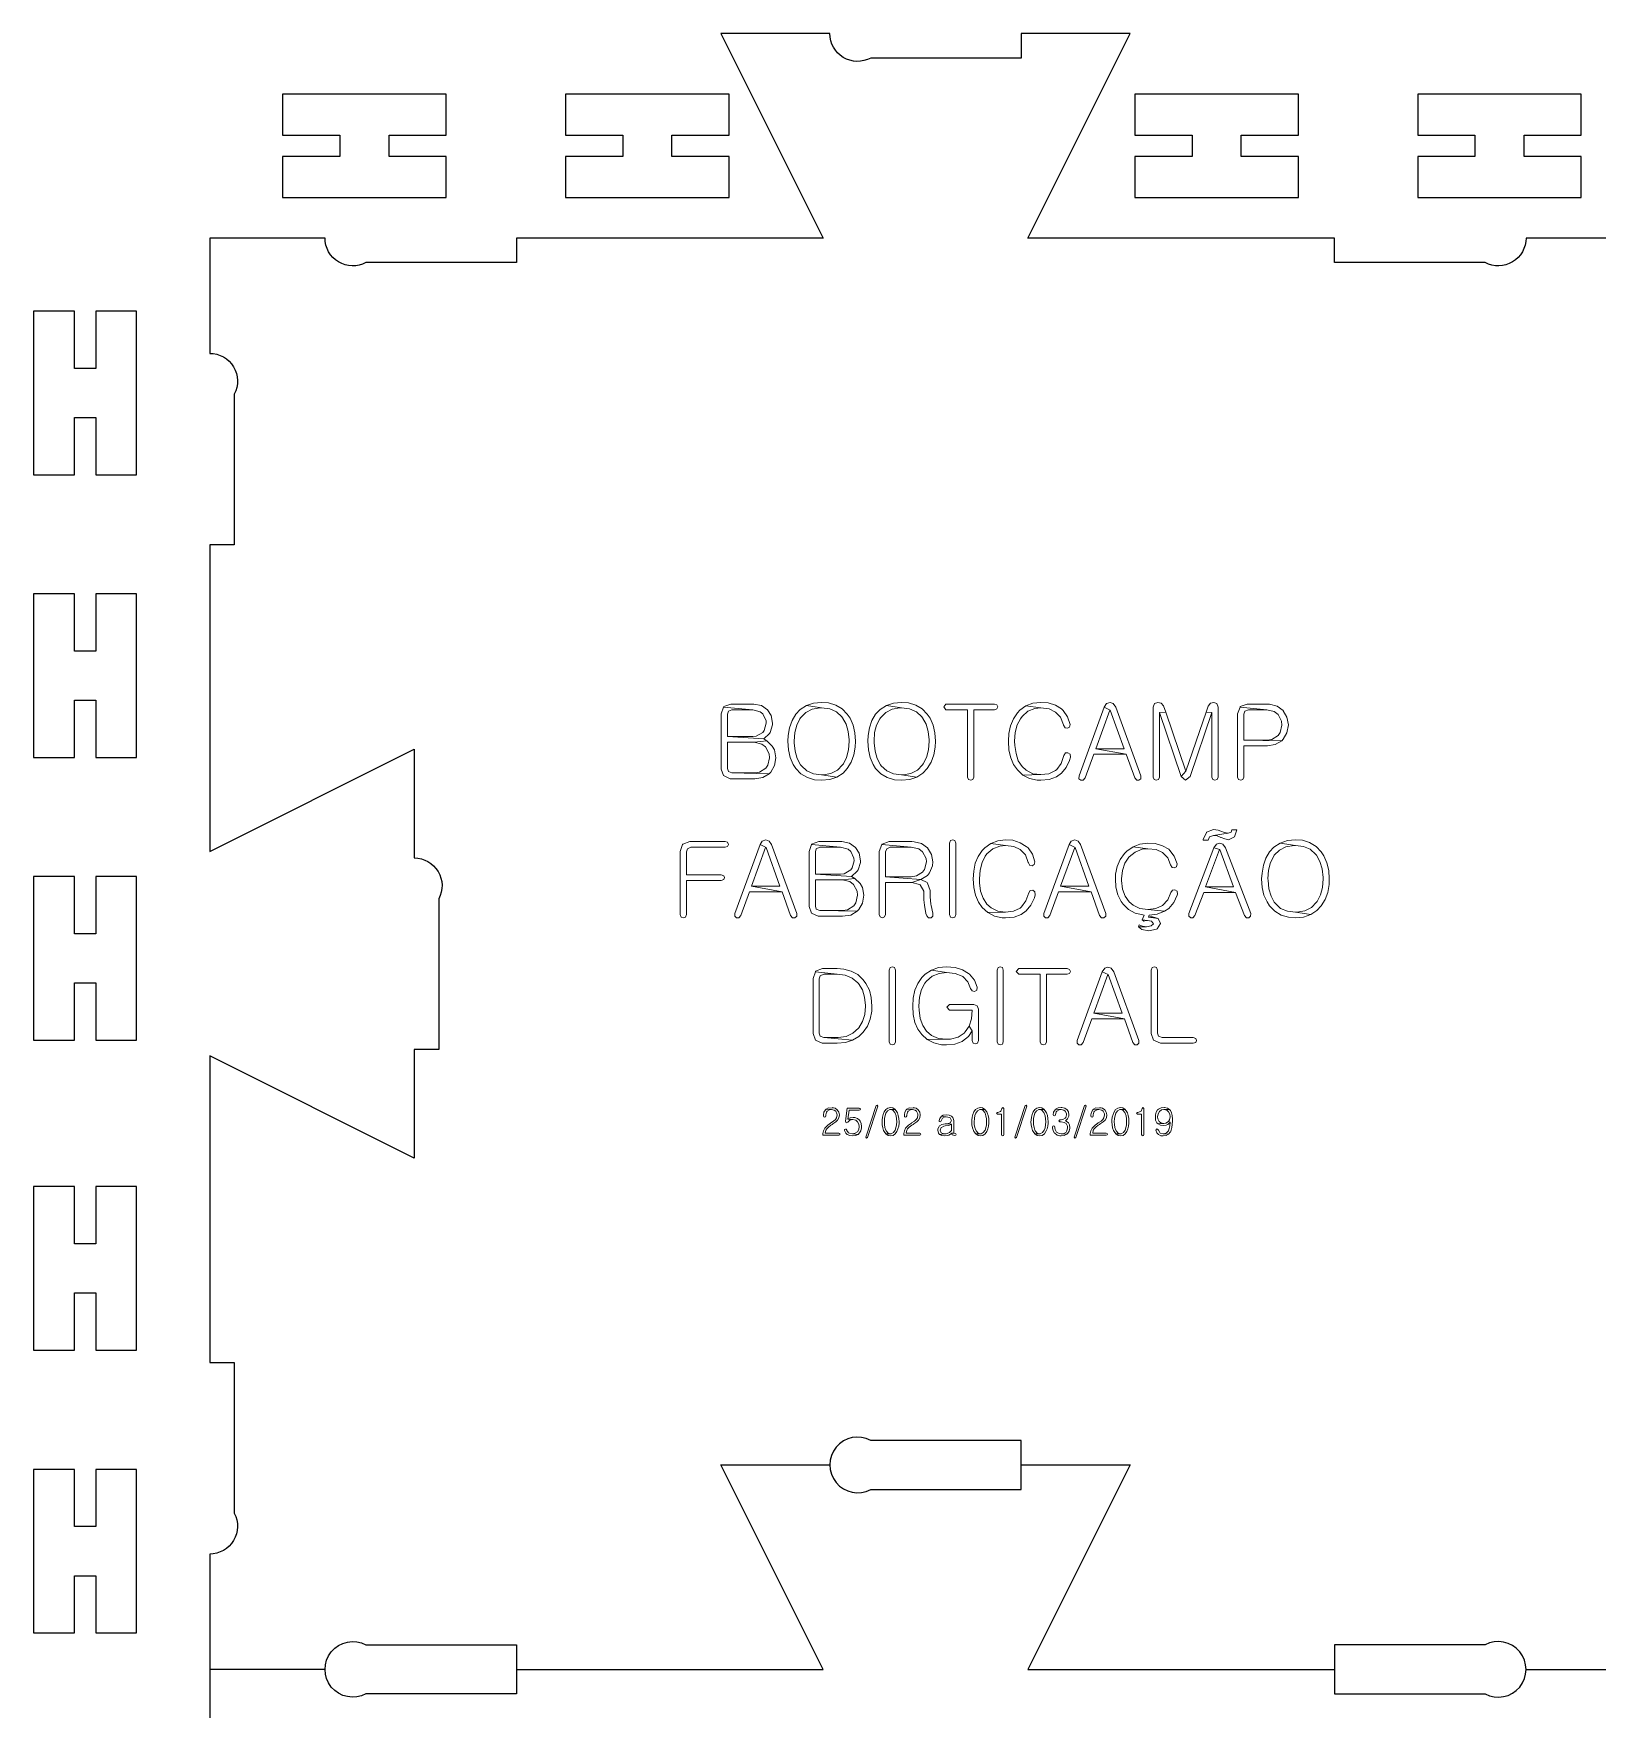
# Model space of a CAD drawing. Header units: inches. Extents: x 1074 to 1471, y 20 to 395.
# Drawn here: x 1074 to 1265.2, y 189.7 to 394.6 of the extents above; entities that cross this region are included whole.
import ezdxf

# ---------------------------------------------------------------- set-up
doc = ezdxf.new("R2010")
doc.units = ezdxf.units.IN
doc.header["$MEASUREMENT"] = 0
doc.layers.add('Texto', color=50, linetype='Continuous')

msp = doc.modelspace()

# ---------------------------------------------------------------- linework, layer by layer
for points in [[(1284.66, 369.56), (1256.46, 369.56, -0.56619), (1251.46, 366.56), (1233.06, 366.56), (1233.06, 369.56), (1195.56, 369.56), (1208.06, 394.56), (1194.76, 394.56), (1194.76, 391.56), (1176.36, 391.56, -0.56619), (1171.36, 394.56), (1158.06, 394.56), (1170.56, 369.56), (1133.06, 369.56), (1133.06, 366.56), (1114.66, 366.56, -0.56619), (1109.66, 369.56), (1095.56, 369.56), (1095.56, 355.46, -0.56619), (1098.56, 350.46), (1098.56, 332.06), (1095.56, 332.06), (1095.56, 294.56), (1120.56, 307.06), (1120.56, 293.76, -0.56619), (1123.56, 288.76), (1123.56, 270.36), (1120.56, 270.36), (1120.56, 257.06), (1095.56, 269.56), (1095.56, 232.06), (1098.56, 232.06), (1098.56, 213.66, -0.56619), (1095.56, 208.66), (1095.56, 180.46, -0.56619)], [(1176.36, 216.56), (1194.76, 216.56), (1194.76, 222.56), (1176.36, 222.56, 1.666666), (1176.36, 216.56)], [(1251.46, 197.56), (1233.06, 197.56), (1233.06, 191.56), (1251.46, 191.56, 1.666667), (1251.46, 197.56)]]:
    msp.add_lwpolyline(points, format="xyb")
for points in [[(1104.48, 374.53), (1124.48, 374.53), (1124.48, 379.53), (1117.48, 379.53), (1117.48, 382.13), (1124.48, 382.13), (1124.48, 387.13), (1104.48, 387.13), (1104.48, 382.13), (1111.48, 382.13), (1111.48, 379.53), (1104.48, 379.53), (1104.48, 374.53)], [(1139.05, 374.53), (1159.05, 374.53), (1159.05, 379.53), (1152.05, 379.53), (1152.05, 382.13), (1159.05, 382.13), (1159.05, 387.13), (1139.05, 387.13), (1139.05, 382.13), (1146.05, 382.13), (1146.05, 379.53), (1139.05, 379.53), (1139.05, 374.53)], [(1208.66, 374.53), (1228.66, 374.53), (1228.66, 379.53), (1221.66, 379.53), (1221.66, 382.13), (1228.66, 382.13), (1228.66, 387.13), (1208.66, 387.13), (1208.66, 382.13), (1215.66, 382.13), (1215.66, 379.53), (1208.66, 379.53), (1208.66, 374.53)], [(1243.22, 374.53), (1263.22, 374.53), (1263.22, 379.53), (1256.22, 379.53), (1256.22, 382.13), (1263.22, 382.13), (1263.22, 387.13), (1243.22, 387.13), (1243.22, 382.13), (1250.22, 382.13), (1250.22, 379.53), (1243.22, 379.53), (1243.22, 374.53)], [(1086.63, 340.62), (1086.63, 360.62), (1081.63, 360.62), (1081.63, 353.62), (1079.03, 353.62), (1079.03, 360.62), (1074.03, 360.62), (1074.03, 340.62), (1079.03, 340.62), (1079.03, 347.62), (1081.63, 347.62), (1081.63, 340.62), (1086.63, 340.62)], [(1086.63, 306.06), (1086.63, 326.06), (1081.63, 326.06), (1081.63, 319.06), (1079.03, 319.06), (1079.03, 326.06), (1074.03, 326.06), (1074.03, 306.06), (1079.03, 306.06), (1079.03, 313.06), (1081.63, 313.06), (1081.63, 306.06), (1086.63, 306.06)], [(1086.63, 271.49), (1086.63, 291.49), (1081.63, 291.49), (1081.63, 284.49), (1079.03, 284.49), (1079.03, 291.49), (1074.03, 291.49), (1074.03, 271.49), (1079.03, 271.49), (1079.03, 278.49), (1081.63, 278.49), (1081.63, 271.49), (1086.63, 271.49)], [(1086.63, 233.58), (1086.63, 253.58), (1081.63, 253.58), (1081.63, 246.58), (1079.03, 246.58), (1079.03, 253.58), (1074.03, 253.58), (1074.03, 233.58), (1079.03, 233.58), (1079.03, 240.58), (1081.63, 240.58), (1081.63, 233.58), (1086.63, 233.58)], [(1133.06, 194.56), (1170.56, 194.56), (1158.06, 219.56), (1171.36, 219.56)], [(1194.76, 219.56), (1208.06, 219.56), (1195.56, 194.56), (1233.06, 194.56)], [(1086.63, 199.01), (1086.63, 219.01), (1081.63, 219.01), (1081.63, 212.01), (1079.03, 212.01), (1079.03, 219.01), (1074.03, 219.01), (1074.03, 199.01), (1079.03, 199.01), (1079.03, 206.01), (1081.63, 206.01), (1081.63, 199.01), (1086.63, 199.01)], [(1109.66, 194.56), (1095.56, 194.56)], [(1256.46, 194.56), (1284.66, 194.56)]]:
    msp.add_lwpolyline(points)
msp.add_lwpolyline([(1114.66, 191.56, -1.666666), (1114.66, 197.56), (1133.06, 197.56), (1133.06, 191.56)], format="xyb", close=True)
at = {"layer": 'Texto', "lineweight": 0}
for points in [[(1158.37, 312.22), (1158.08, 311.39), (1158.08, 304.64), (1158.37, 303.83), (1159.2, 303.45), (1162.18, 303.45), (1163.16, 303.62), (1163.95, 304.07)], [(1162.09, 312.58), (1159.25, 312.58), (1158.39, 312.27), (1158.37, 312.22), (1161.95, 311.89), (1162.85, 311.65), (1163.16, 311.39), (1163.57, 310.55), (1163.59, 310.24), (1163.33, 309.34), (1163.16, 309.12), (1162.37, 308.65), (1161.95, 308.6), (1158.85, 308.6), (1163.28, 308.31), (1163.97, 308.98), (1164.07, 309.12), (1164.35, 310.03), (1164.35, 310.24), (1164.19, 311.17), (1163.76, 311.86), (1163.02, 312.39), (1162.09, 312.58)], [(1158.85, 308.6), (1158.85, 311.34), (1158.97, 311.72), (1159.4, 311.89), (1161.95, 311.89)], [(1168.5, 312.41), (1167.74, 311.91), (1167.21, 311.34), (1166.74, 310.58), (1166.43, 309.69), (1166.26, 308.74), (1166.23, 308.03), (1166.31, 306.98), (1166.52, 306.05), (1166.88, 305.21), (1167.21, 304.71), (1167.83, 304.07), (1168.62, 303.59), (1169.5, 303.33), (1170.36, 303.26), (1171.36, 303.36), (1172.22, 303.64), (1170.36, 303.93), (1169.38, 304.05), (1168.55, 304.43), (1167.88, 305.02), (1167.78, 305.17), (1167.38, 305.93), (1167.12, 306.81), (1167, 307.86), (1167, 308.03), (1167.09, 309.1), (1167.31, 310), (1167.71, 310.79), (1167.78, 310.89), (1168.43, 311.55), (1169.21, 311.96), (1170.19, 312.13), (1170.36, 312.13)], [(1172.22, 303.64), (1172.98, 304.14), (1173.5, 304.71), (1173.98, 305.48), (1174.29, 306.36), (1174.48, 307.31), (1174.5, 308.03), (1174.43, 309.08), (1174.22, 310), (1173.84, 310.84), (1173.5, 311.34), (1172.86, 312.01), (1172.1, 312.46), (1171.22, 312.72), (1170.36, 312.79), (1169.36, 312.7), (1168.5, 312.41), (1170.36, 312.13), (1171.36, 312.01), (1172.17, 311.63), (1172.84, 311.03), (1172.93, 310.89), (1173.36, 310.12), (1173.62, 309.24), (1173.74, 308.19), (1173.74, 308.03), (1173.65, 306.98), (1173.41, 306.05), (1173.03, 305.26), (1172.93, 305.17), (1172.29, 304.5), (1171.5, 304.09), (1170.55, 303.93), (1170.36, 303.93)], [(1178.27, 312.41), (1177.51, 311.91), (1176.96, 311.34), (1176.51, 310.58), (1176.2, 309.69), (1176.03, 308.74), (1176.01, 308.03), (1176.08, 306.98), (1176.29, 306.05), (1176.65, 305.21), (1176.96, 304.71), (1177.6, 304.07), (1178.36, 303.59), (1179.27, 303.33), (1180.13, 303.26), (1181.13, 303.36), (1181.99, 303.64), (1180.13, 303.93), (1179.15, 304.05), (1178.32, 304.43), (1177.65, 305.02), (1177.55, 305.17), (1177.13, 305.93), (1176.89, 306.81), (1176.77, 307.86), (1176.77, 308.03), (1176.84, 309.1), (1177.08, 310), (1177.48, 310.79), (1177.55, 310.89), (1178.2, 311.55), (1178.98, 311.96), (1179.94, 312.13), (1180.13, 312.13)], [(1181.99, 303.64), (1182.75, 304.14), (1183.27, 304.71), (1183.75, 305.48), (1184.06, 306.36), (1184.23, 307.31), (1184.27, 308.03), (1184.2, 309.08), (1183.99, 310), (1183.61, 310.84), (1183.27, 311.34), (1182.63, 312.01), (1181.87, 312.46), (1180.99, 312.72), (1180.13, 312.79), (1179.13, 312.7), (1178.27, 312.41), (1180.13, 312.13), (1181.11, 312.01), (1181.94, 311.63), (1182.61, 311.03), (1182.7, 310.89), (1183.13, 310.12), (1183.39, 309.24), (1183.51, 308.19), (1183.51, 308.03), (1183.42, 306.98), (1183.18, 306.05), (1182.77, 305.26), (1182.7, 305.17), (1182.06, 304.5), (1181.27, 304.09), (1180.32, 303.93), (1180.13, 303.93)], [(1195.33, 312.36), (1194.59, 311.82), (1194.31, 311.51), (1193.81, 310.77), (1193.45, 309.93), (1193.24, 308.98), (1193.19, 308.03), (1193.26, 306.95), (1193.47, 306.02), (1193.83, 305.19), (1194.31, 304.52), (1194.97, 303.9)], [(1197.17, 303.95), (1196.19, 304.07), (1195.38, 304.48), (1194.88, 304.95), (1194.4, 305.64), (1194.12, 306.53), (1193.97, 307.53), (1193.95, 308.03), (1194.02, 309.1), (1194.26, 310.03), (1194.66, 310.79), (1194.88, 311.08), (1195.57, 311.7), (1196.43, 312.03), (1197.17, 312.1)], [(1204.89, 312.22), (1201.84, 303.81), (1201.81, 303.45), (1202.05, 303.26), (1202.34, 303.28), (1202.58, 303.57), (1203.63, 306.45), (1207.6, 306.45)], [(1203.86, 307.12), (1205.6, 311.84), (1205.63, 311.84)], [(1212.42, 311.58), (1212.13, 312.36), (1211.87, 312.7), (1211.44, 312.79), (1211.06, 312.63), (1210.89, 312.2), (1210.89, 303.64), (1211.01, 303.36), (1211.27, 303.26), (1211.54, 303.36), (1211.66, 303.64), (1211.66, 311.53)], [(1214.3, 303.71), (1214.85, 303.26), (1215.42, 303.71), (1218.04, 311.53)], [(1217.35, 311.6), (1214.87, 304.38)], [(1221.97, 308.15), (1221.97, 311.34), (1222.09, 311.72), (1222.52, 311.89), (1224.76, 311.89), (1221.5, 312.22), (1221.21, 311.39), (1221.21, 303.64), (1221.33, 303.36), (1221.59, 303.26), (1221.86, 303.36), (1221.97, 303.64), (1221.97, 307.48), (1224.86, 307.48), (1225.81, 307.62), (1226.6, 308.1)], [(1225.12, 312.58), (1222.38, 312.58), (1221.52, 312.27), (1221.5, 312.22)], [(1224.76, 311.89), (1225.69, 311.67), (1226.15, 311.32), (1226.57, 310.48), (1226.62, 310), (1226.41, 309.1), (1226.15, 308.74), (1225.41, 308.24), (1224.76, 308.15), (1221.97, 308.15), (1226.6, 308.1), (1226.76, 308.27), (1227.24, 309.08), (1227.41, 310.03), (1227.24, 310.98), (1226.79, 311.77), (1226.76, 311.79), (1226.05, 312.34), (1225.12, 312.58)], [(1159.4, 304.17), (1158.97, 304.33), (1158.85, 304.69), (1158.85, 307.91), (1162.11, 307.91), (1163.66, 308.1), (1163.28, 308.31)], [(1162.11, 307.91), (1163.04, 307.69), (1163.52, 307.34), (1163.95, 306.5), (1163.99, 306.02), (1163.78, 305.1), (1163.54, 304.74), (1162.78, 304.24), (1162.18, 304.17), (1159.4, 304.17), (1163.95, 304.07), (1164.14, 304.26), (1164.61, 305.07), (1164.78, 306), (1164.78, 306.02), (1164.59, 306.98), (1164.33, 307.43), (1163.66, 308.1)], [(1218.26, 296.52), (1218.69, 296.45), (1219.14, 296.28), (1219.19, 296.28), (1219.64, 296.09), (1220.09, 295.99), (1220.83, 296.33), (1221.12, 297.21), (1220.52, 297.21), (1220.43, 296.92), (1220.04, 296.8)], [(1162.83, 295.4), (1159.75, 286.98), (1159.75, 286.65), (1159.97, 286.44), (1160.25, 286.46), (1160.49, 286.75), (1161.54, 289.63), (1165.52, 289.63)], [(1169.12, 295.4), (1168.83, 294.56), (1168.83, 287.84), (1169.12, 287.01), (1169.95, 286.65), (1172.93, 286.65), (1173.91, 286.79), (1174.69, 287.27)], [(1172.84, 295.78), (1170, 295.78), (1169.14, 295.44), (1169.12, 295.4), (1172.67, 295.09), (1173.6, 294.85), (1173.91, 294.56), (1174.31, 293.73), (1174.34, 293.42), (1174.08, 292.54), (1173.91, 292.3), (1173.12, 291.82), (1172.67, 291.77), (1169.6, 291.77), (1174.03, 291.51), (1174.72, 292.16), (1174.81, 292.32), (1175.1, 293.2), (1175.1, 293.42), (1174.93, 294.37), (1174.5, 295.04), (1173.77, 295.59), (1172.84, 295.78)], [(1169.6, 291.77), (1169.6, 294.51), (1169.71, 294.9), (1170.14, 295.09), (1172.67, 295.09)], [(1182.49, 291.13), (1183.3, 291.63), (1183.56, 291.94), (1183.92, 292.8), (1183.96, 293.28), (1183.8, 294.2), (1183.32, 294.99), (1182.58, 295.54), (1181.68, 295.75), (1181.39, 295.78), (1178.6, 295.78), (1177.75, 295.44), (1177.7, 295.4)], [(1181.32, 295.09), (1182.25, 294.87), (1182.7, 294.51), (1183.13, 293.68), (1183.18, 293.28), (1182.94, 292.37), (1182.7, 292.04), (1181.94, 291.56), (1181.32, 291.46), (1178.17, 291.46)], [(1186.01, 295.59), (1186.01, 286.84), (1186.13, 286.53), (1186.4, 286.44), (1186.66, 286.53), (1186.78, 286.84), (1186.78, 295.59), (1186.66, 295.9), (1186.4, 295.99), (1186.13, 295.9), (1186.01, 295.59)], [(1191.04, 295.54), (1190.3, 294.99), (1189.99, 294.68), (1189.49, 293.94), (1189.14, 293.11), (1188.95, 292.16), (1188.87, 291.2), (1188.95, 290.15), (1189.16, 289.2), (1189.54, 288.37), (1189.99, 287.72), (1190.69, 287.08)], [(1192.85, 287.13), (1191.9, 287.27), (1191.07, 287.65), (1190.57, 288.13), (1190.11, 288.84), (1189.8, 289.7), (1189.66, 290.73), (1189.66, 291.2), (1189.73, 292.27), (1189.97, 293.2), (1190.35, 293.99), (1190.57, 294.25), (1191.28, 294.87), (1192.14, 295.21), (1192.85, 295.3)], [(1200.6, 295.4), (1197.52, 286.98), (1197.52, 286.65), (1197.74, 286.44), (1198.02, 286.46), (1198.26, 286.75), (1199.31, 289.63), (1203.29, 289.63)], [(1208.42, 295.13), (1207.65, 294.61), (1207.37, 294.32), (1206.84, 293.59), (1206.48, 292.73), (1206.29, 291.77), (1206.27, 291.23), (1206.34, 290.18), (1206.58, 289.25), (1206.96, 288.44), (1207.2, 288.13), (1207.87, 287.48), (1208.68, 287.03), (1209.63, 286.82), (1209.77, 286.79), (1209.56, 286.2)], [(1226.41, 295.59), (1225.64, 295.09), (1225.12, 294.51), (1224.67, 293.75), (1224.36, 292.89), (1224.19, 291.92), (1224.14, 291.2), (1224.21, 290.15), (1224.43, 289.22), (1224.81, 288.39), (1225.12, 287.91), (1225.76, 287.25), (1226.53, 286.77), (1227.41, 286.51), (1228.27, 286.44), (1229.27, 286.53), (1230.15, 286.84), (1228.27, 287.13), (1227.29, 287.25), (1226.45, 287.6), (1225.79, 288.22), (1225.69, 288.34), (1225.29, 289.11), (1225.03, 290.01), (1224.93, 291.04), (1224.91, 291.2), (1225, 292.27), (1225.24, 293.2), (1225.62, 293.97), (1225.69, 294.09), (1226.34, 294.73), (1227.12, 295.13), (1228.1, 295.3), (1228.27, 295.3)], [(1230.15, 286.84), (1230.89, 287.34), (1231.44, 287.91), (1231.89, 288.68), (1232.22, 289.53), (1232.39, 290.51), (1232.41, 291.2), (1232.34, 292.25), (1232.13, 293.18), (1231.75, 294.01), (1231.44, 294.51), (1230.79, 295.18), (1230.01, 295.66), (1229.12, 295.92), (1228.27, 295.99), (1227.29, 295.9), (1226.41, 295.59), (1228.27, 295.3), (1229.27, 295.18), (1230.08, 294.82), (1230.77, 294.2), (1230.86, 294.09), (1231.27, 293.32), (1231.53, 292.42), (1231.65, 291.39), (1231.65, 291.2), (1231.58, 290.15), (1231.34, 289.25), (1230.94, 288.46), (1230.86, 288.34), (1230.22, 287.7), (1229.41, 287.29), (1228.46, 287.13), (1228.27, 287.13)], [(1161.8, 290.32), (1163.52, 295.04), (1163.57, 295.04)], [(1199.57, 290.32), (1201.29, 295.04), (1201.34, 295.04)], [(1210.25, 287.46), (1209.25, 287.58), (1208.44, 287.99), (1207.94, 288.39), (1207.46, 289.11), (1207.15, 289.96), (1207.03, 291.01), (1207.03, 291.23), (1207.13, 292.25), (1207.41, 293.13), (1207.91, 293.87), (1207.94, 293.9), (1208.68, 294.49), (1209.54, 294.82), (1210.25, 294.9)], [(1218.3, 295.02), (1215.25, 286.98), (1215.23, 286.65), (1215.47, 286.44), (1215.75, 286.46), (1215.97, 286.75), (1217.07, 289.56), (1220.95, 289.56)], [(1217.3, 290.23), (1219, 294.78), (1219.04, 294.78)], [(1170.14, 287.34), (1169.71, 287.51), (1169.6, 287.89), (1169.6, 291.11), (1172.86, 291.11), (1174.41, 291.27), (1174.03, 291.51)], [(1172.86, 291.11), (1173.79, 290.89), (1174.27, 290.51), (1174.69, 289.7), (1174.74, 289.22), (1174.53, 288.27), (1174.29, 287.91), (1173.53, 287.44), (1172.93, 287.34), (1170.14, 287.34), (1174.69, 287.27), (1174.89, 287.46), (1175.36, 288.25), (1175.53, 289.2), (1175.53, 289.22), (1175.34, 290.15), (1175.08, 290.63), (1174.41, 291.27)], [(1181.39, 290.77), (1182.32, 290.54), (1182.39, 290.49), (1182.84, 289.72), (1182.84, 289.68), (1182.87, 288.65), (1182.92, 288.01), (1183.11, 286.98), (1183.2, 286.67), (1183.42, 286.46), (1183.73, 286.46), (1183.96, 286.65), (1183.96, 287.01), (1183.73, 287.94), (1183.7, 288.1), (1183.63, 289.01), (1183.63, 289.77), (1183.32, 290.68), (1183.25, 290.77), (1182.49, 291.13)], [(1210.3, 286.53), (1210.39, 286.79), (1211.39, 286.91), (1212.28, 287.25)], [(1209.08, 285.34), (1209.51, 285.03), (1210.35, 284.86), (1211.3, 285.05), (1211.37, 285.1), (1211.78, 285.77), (1211.49, 286.36)], [(1210.2, 286.13), (1210.7, 286.05), (1210.92, 285.72), (1210.66, 285.46), (1210.06, 285.36)], [(1174.15, 271.49), (1174.91, 271.95), (1175.43, 272.47), (1175.96, 273.21), (1176.29, 274.07), (1176.48, 275.02), (1176.51, 275.66), (1176.43, 276.69), (1176.2, 277.62), (1175.77, 278.43), (1175.43, 278.88), (1174.77, 279.5), (1173.98, 279.93), (1173.07, 280.17), (1172.26, 280.24), (1170.48, 280.24), (1169.62, 279.91), (1169.6, 279.86)], [(1172.26, 279.55), (1173.24, 279.43), (1174.08, 279.07), (1174.79, 278.5), (1174.86, 278.41), (1175.34, 277.64), (1175.62, 276.76), (1175.74, 275.74), (1175.74, 275.66), (1175.65, 274.64), (1175.36, 273.76), (1174.89, 273), (1174.86, 272.95), (1174.17, 272.33), (1173.36, 271.95), (1172.38, 271.8), (1170.62, 271.8)], [(1178.6, 280.05), (1178.6, 271.3), (1178.72, 270.99), (1179.01, 270.9), (1179.25, 270.99), (1179.39, 271.3), (1179.39, 280.05), (1179.25, 280.36), (1179.01, 280.45), (1178.72, 280.36), (1178.6, 280.05)], [(1183.77, 280.05), (1183.01, 279.55), (1182.61, 279.14), (1182.11, 278.43), (1181.75, 277.6), (1181.53, 276.64), (1181.49, 275.66), (1181.56, 274.62), (1181.77, 273.66), (1182.13, 272.83), (1182.61, 272.19), (1183.27, 271.57), (1185.63, 271.59), (1184.63, 271.71), (1183.8, 272.07), (1183.18, 272.59), (1182.73, 273.28), (1182.42, 274.14), (1182.27, 275.16), (1182.25, 275.66), (1182.34, 276.76), (1182.58, 277.67), (1182.96, 278.45), (1183.18, 278.72), (1183.87, 279.31), (1184.73, 279.64), (1185.63, 279.76)], [(1191.81, 280.05), (1191.81, 271.3), (1191.92, 270.99), (1192.19, 270.9), (1192.45, 270.99), (1192.57, 271.3), (1192.57, 280.05), (1192.45, 280.36), (1192.19, 280.45), (1191.92, 280.36), (1191.81, 280.05)], [(1204.65, 279.86), (1201.6, 271.45), (1201.58, 271.11), (1201.81, 270.9), (1202.1, 270.92), (1202.31, 271.21), (1203.39, 274.09), (1207.37, 274.09)], [(1203.63, 274.78), (1205.34, 279.5), (1205.39, 279.5)], [(1183.27, 271.57), (1184.08, 271.16), (1185.01, 270.92), (1185.63, 270.9), (1186.66, 270.99), (1187.52, 271.33), (1187.56, 271.35), (1188.3, 271.95), (1188.75, 272.64)], [(1188.4, 273.19), (1187.92, 272.5), (1187.8, 272.35), (1187.04, 271.85), (1186.13, 271.61), (1185.63, 271.59)], [(1171.56, 263), (1171.91, 262.92), (1172.08, 262.8), (1172.23, 262.5), (1172.24, 262.35), (1172.17, 262), (1172.05, 261.79), (1171.83, 261.6), (1171.47, 261.37), (1171.43, 261.34), (1171.1, 261.11), (1170.86, 260.87), (1170.74, 260.72), (1170.59, 260.41), (1170.51, 260.06), (1170.5, 259.86), (1172.47, 259.86), (1172.57, 259.9), (1172.6, 259.99), (1172.57, 260.08), (1172.47, 260.11), (1170.8, 260.11), (1170.89, 260.47), (1170.99, 260.64), (1171.19, 260.86), (1171.5, 261.1), (1171.64, 261.19), (1171.73, 261.25), (1172.1, 261.49), (1172.31, 261.69), (1172.48, 261.98), (1172.53, 262.35), (1172.46, 262.7), (1172.28, 262.97), (1172.01, 263.17)], [(1171.66, 263.25), (1172.01, 263.17), (1171.19, 263.2), (1170.9, 263.04)], [(1177.02, 263.48), (1175.76, 259.62), (1175.83, 259.49), (1175.98, 259.57), (1177.22, 263.42), (1177.15, 263.55), (1177.02, 263.48)], [(1178.78, 260.04), (1178.49, 260.13), (1178.26, 260.39), (1178.21, 260.49), (1178.1, 260.81), (1178.05, 261.17), (1178.03, 261.51), (1178.05, 261.91), (1178.11, 262.27), (1178.21, 262.55), (1178.42, 262.86), (1178.7, 263), (1178.78, 263), (1179.33, 263.03), (1179.07, 263.21), (1178.78, 263.26), (1178.46, 263.19), (1178.19, 263), (1178, 262.72), (1177.87, 262.42), (1177.79, 262.07), (1177.75, 261.69), (1177.74, 261.52), (1177.76, 261.13), (1177.83, 260.76), (1177.94, 260.44), (1178, 260.32), (1178.22, 260.02)], [(1178.78, 263), (1179.08, 262.91), (1179.3, 262.63), (1179.35, 262.55), (1179.46, 262.24), (1179.52, 261.88), (1179.54, 261.51), (1179.51, 261.12), (1179.45, 260.77), (1179.35, 260.49), (1179.14, 260.18), (1178.86, 260.04), (1178.78, 260.04), (1178.22, 260.02), (1178.49, 259.83), (1178.78, 259.78), (1179.1, 259.85), (1179.36, 260.04), (1179.56, 260.32), (1179.69, 260.63), (1179.78, 260.97), (1179.82, 261.35), (1179.82, 261.52), (1179.8, 261.92), (1179.73, 262.28), (1179.62, 262.59), (1179.56, 262.72), (1179.33, 263.03)], [(1181.45, 263), (1181.79, 262.92), (1181.96, 262.8), (1182.12, 262.5), (1182.13, 262.35), (1182.06, 262), (1181.93, 261.79), (1181.71, 261.6), (1181.36, 261.37), (1181.33, 261.34), (1180.99, 261.11), (1180.74, 260.87), (1180.62, 260.72), (1180.47, 260.41), (1180.4, 260.06), (1180.39, 259.86), (1182.36, 259.86), (1182.46, 259.9), (1182.49, 259.99), (1182.46, 260.08), (1182.36, 260.11), (1180.68, 260.11), (1180.77, 260.47), (1180.87, 260.64), (1181.08, 260.86), (1181.39, 261.1), (1181.53, 261.19), (1181.62, 261.25), (1181.98, 261.49), (1182.2, 261.69), (1182.37, 261.98), (1182.42, 262.35), (1182.36, 262.7), (1182.18, 262.97), (1181.9, 263.17)], [(1181.55, 263.25), (1181.9, 263.17), (1181.08, 263.2), (1180.78, 263.04)], [(1186.54, 260.13), (1186.5, 260.24), (1186.5, 261.67), (1186.41, 262.02), (1186.25, 262.21), (1185.94, 262.33), (1185.6, 262.36), (1185.22, 262.3), (1185, 262.19)], [(1189.77, 260.04), (1189.48, 260.13), (1189.24, 260.39), (1189.19, 260.49), (1189.09, 260.81), (1189.02, 261.17), (1189.01, 261.51), (1189.03, 261.91), (1189.09, 262.27), (1189.19, 262.55), (1189.41, 262.86), (1189.69, 263), (1189.77, 263), (1190.32, 263.03), (1190.04, 263.21), (1189.77, 263.26), (1189.45, 263.19), (1189.18, 263), (1188.98, 262.72), (1188.85, 262.42), (1188.76, 262.07), (1188.72, 261.69), (1188.72, 261.52), (1188.74, 261.13), (1188.81, 260.76), (1188.92, 260.44), (1188.98, 260.32), (1189.2, 260.02)], [(1189.77, 263), (1190.05, 262.91), (1190.29, 262.63), (1190.33, 262.55), (1190.44, 262.24), (1190.51, 261.88), (1190.53, 261.51), (1190.5, 261.12), (1190.43, 260.77), (1190.33, 260.49), (1190.11, 260.18), (1189.85, 260.04), (1189.77, 260.04), (1189.2, 260.02), (1189.48, 259.83), (1189.77, 259.78), (1190.08, 259.85), (1190.35, 260.04), (1190.55, 260.32), (1190.68, 260.63), (1190.77, 260.97), (1190.81, 261.35), (1190.81, 261.52), (1190.79, 261.92), (1190.72, 262.28), (1190.61, 262.59), (1190.55, 262.72), (1190.32, 263.03)], [(1195.25, 263.48), (1193.98, 259.62), (1194.05, 259.49), (1194.2, 259.57), (1195.45, 263.42), (1195.37, 263.55), (1195.25, 263.48)], [(1197, 260.04), (1196.71, 260.13), (1196.48, 260.39), (1196.43, 260.49), (1196.32, 260.81), (1196.26, 261.17), (1196.24, 261.51), (1196.26, 261.91), (1196.33, 262.27), (1196.43, 262.55), (1196.64, 262.86), (1196.92, 263), (1197, 263), (1197.56, 263.03), (1197.28, 263.21), (1197, 263.26), (1196.68, 263.19), (1196.41, 263), (1196.21, 262.72), (1196.08, 262.42), (1196, 262.07), (1195.96, 261.69), (1195.95, 261.52), (1195.98, 261.13), (1196.04, 260.76), (1196.15, 260.44), (1196.21, 260.32), (1196.44, 260.02)], [(1197, 263), (1197.29, 262.91), (1197.52, 262.63), (1197.57, 262.55), (1197.68, 262.24), (1197.74, 261.88), (1197.76, 261.51), (1197.74, 261.12), (1197.67, 260.77), (1197.57, 260.49), (1197.35, 260.18), (1197.07, 260.04), (1197, 260.04), (1196.44, 260.02), (1196.72, 259.83), (1197, 259.78), (1197.32, 259.85), (1197.59, 260.04), (1197.78, 260.32), (1197.91, 260.63), (1198, 260.97), (1198.04, 261.35), (1198.05, 261.52), (1198.02, 261.92), (1197.96, 262.28), (1197.85, 262.59), (1197.78, 262.72), (1197.56, 263.03)], [(1200.33, 259.99), (1200.44, 260.1), (1200.63, 260.38), (1200.7, 260.73), (1200.7, 260.77), (1200.64, 261.13), (1200.52, 261.37), (1200.24, 261.6), (1200.17, 261.63), (1200.43, 261.86), (1200.57, 262.18), (1200.59, 262.37), (1200.53, 262.71), (1200.36, 262.98), (1200.08, 263.17), (1199.72, 263.26), (1199.62, 263.26), (1199.26, 263.2), (1198.96, 263.04)], [(1199.62, 263), (1199.98, 262.92), (1200.13, 262.81), (1200.3, 262.51), (1200.31, 262.37), (1200.21, 262.03), (1200.13, 261.94), (1199.84, 261.77), (1199.62, 261.75), (1199.49, 261.75), (1199.37, 261.62), (1199.49, 261.5), (1199.65, 261.5), (1200.02, 261.43), (1200.24, 261.28), (1200.41, 260.98), (1200.43, 260.77), (1200.35, 260.42), (1200.24, 260.26), (1199.95, 260.09), (1199.65, 260.04)], [(1202.48, 263.48), (1201.22, 259.62), (1201.29, 259.49), (1201.43, 259.57), (1202.68, 263.42), (1202.61, 263.55), (1202.48, 263.48)], [(1204.24, 263), (1204.6, 262.92), (1204.76, 262.8), (1204.92, 262.5), (1204.94, 262.35), (1204.87, 262), (1204.73, 261.79), (1204.51, 261.6), (1204.15, 261.37), (1204.12, 261.34), (1203.8, 261.11), (1203.54, 260.87), (1203.43, 260.72), (1203.27, 260.41), (1203.19, 260.06), (1203.19, 259.86), (1205.16, 259.86), (1205.26, 259.9), (1205.29, 259.99), (1205.26, 260.08), (1205.16, 260.11), (1203.49, 260.11), (1203.57, 260.47), (1203.67, 260.64), (1203.88, 260.86), (1204.18, 261.1), (1204.32, 261.19), (1204.41, 261.25), (1204.78, 261.49), (1205, 261.69), (1205.17, 261.98), (1205.22, 262.35), (1205.16, 262.7), (1204.98, 262.97), (1204.7, 263.17)], [(1204.35, 263.25), (1204.7, 263.17), (1203.88, 263.2), (1203.58, 263.04)], [(1206.89, 260.04), (1206.59, 260.13), (1206.37, 260.39), (1206.32, 260.49), (1206.21, 260.81), (1206.15, 261.17), (1206.13, 261.51), (1206.15, 261.91), (1206.22, 262.27), (1206.32, 262.55), (1206.53, 262.86), (1206.8, 263), (1206.89, 263), (1207.45, 263.03), (1207.17, 263.21), (1206.89, 263.26), (1206.57, 263.19), (1206.3, 263), (1206.11, 262.72), (1205.98, 262.42), (1205.89, 262.07), (1205.85, 261.69), (1205.85, 261.52), (1205.87, 261.13), (1205.93, 260.76), (1206.05, 260.44), (1206.11, 260.32), (1206.33, 260.02)], [(1206.89, 263), (1207.18, 262.91), (1207.41, 262.63), (1207.46, 262.55), (1207.57, 262.24), (1207.63, 261.88), (1207.64, 261.51), (1207.63, 261.12), (1207.56, 260.77), (1207.46, 260.49), (1207.24, 260.18), (1206.96, 260.04), (1206.89, 260.04), (1206.33, 260.02), (1206.6, 259.83), (1206.89, 259.78), (1207.21, 259.85), (1207.48, 260.04), (1207.66, 260.32), (1207.8, 260.63), (1207.88, 260.97), (1207.92, 261.35), (1207.93, 261.52), (1207.91, 261.92), (1207.84, 262.28), (1207.73, 262.59), (1207.66, 262.72), (1207.45, 263.03)], [(1212.19, 263), (1212.54, 262.93), (1212.77, 262.73), (1212.92, 262.44), (1212.97, 262.11), (1212.89, 261.76), (1212.74, 261.53)], [(1212.75, 259.99), (1212.97, 260.23), (1212.99, 260.25), (1213.09, 260.5), (1213.17, 260.81), (1213.22, 261.19), (1213.25, 261.62), (1213.25, 261.83), (1213.22, 262.26), (1213.14, 262.61), (1213, 262.89), (1212.9, 263)], [(1174.15, 260.04), (1173.78, 260.1), (1173.65, 260.17), (1173.44, 260.44), (1173.43, 260.5), (1173.35, 260.6), (1173.26, 260.61), (1173.17, 260.55), (1173.15, 260.43), (1173.31, 260.12), (1173.48, 259.96), (1173.8, 259.82), (1174.13, 259.78), (1174.52, 259.83), (1174.82, 259.97)], [(1174.18, 261.8), (1174.53, 261.72), (1174.76, 261.52), (1174.92, 261.23), (1174.96, 260.92), (1174.9, 260.56), (1174.75, 260.3), (1174.48, 260.1), (1174.15, 260.04), (1174.82, 259.97), (1175, 260.14), (1175.17, 260.42), (1175.24, 260.78), (1175.25, 260.92), (1175.2, 261.29), (1175.06, 261.6), (1174.99, 261.7), (1174.73, 261.93), (1174.41, 262.04), (1174.23, 262.05), (1173.87, 261.99), (1173.85, 261.99), (1173.57, 261.81)], [(1185.46, 261.25), (1185.06, 261.16), (1184.78, 261), (1184.71, 260.94), (1184.58, 260.63), (1184.57, 260.48), (1184.65, 260.13), (1184.78, 259.97)], [(1185.6, 262.11), (1185.98, 262.05), (1186.08, 261.99), (1186.23, 261.68), (1186.23, 261.65), (1186.09, 261.39), (1185.82, 261.31), (1185.46, 261.25), (1186.23, 261.21), (1186.23, 260.44), (1185.98, 260.19), (1185.92, 260.16), (1185.59, 260.05), (1185.39, 260.04), (1184.78, 259.97), (1185.06, 259.82), (1185.39, 259.78), (1185.76, 259.83), (1185.92, 259.89), (1186.23, 260.09), (1186.23, 260.1)], [(1185.39, 260.04), (1185.04, 260.12), (1184.99, 260.16), (1184.86, 260.47), (1184.86, 260.48), (1184.97, 260.81), (1185, 260.83), (1185.28, 260.97), (1185.47, 261), (1185.86, 261.07), (1186, 261.11), (1186.23, 261.21)], [(1211.48, 261.27), (1211.78, 261.1), (1212.11, 261.06), (1212.47, 261.11), (1212.66, 261.19), (1212.94, 261.42), (1212.97, 261.47), (1212.74, 261.53), (1212.45, 261.35), (1212.18, 261.31)], [(1212.97, 261.47), (1212.93, 261.03), (1212.86, 260.68), (1212.76, 260.41), (1212.53, 260.16), (1212.22, 260.04), (1212.1, 260.04)]]:
    msp.add_lwpolyline(points, dxfattribs=at)
for points in [[(1191.5, 312.58), (1185.56, 312.58), (1185.28, 312.24), (1185.56, 311.89), (1188.21, 311.89), (1188.21, 303.64), (1188.3, 303.36), (1188.59, 303.26), (1188.85, 303.36), (1188.97, 303.64), (1188.97, 311.89), (1191.5, 311.89), (1191.78, 312.01), (1191.9, 312.24), (1191.78, 312.48)], [(1197.17, 312.79), (1196.19, 312.7), (1195.33, 312.36), (1197.17, 312.1), (1198.17, 311.98), (1198.95, 311.6), (1199.57, 310.96), (1199.93, 310.05), (1199.93, 309.98), (1200.12, 309.67), (1200.41, 309.62), (1200.65, 309.77), (1200.72, 310.1), (1200.41, 311.03), (1199.88, 311.79), (1199.69, 311.98), (1198.95, 312.46), (1198.05, 312.72)], [(1205.63, 312.79), (1205.2, 312.65), (1204.89, 312.22), (1205.63, 311.84), (1207.34, 307.12), (1203.86, 307.12), (1207.6, 306.45), (1208.63, 303.57), (1208.87, 303.28), (1209.15, 303.28), (1209.37, 303.45), (1209.39, 303.81), (1206.32, 312.22), (1206.01, 312.65)], [(1212.42, 311.58), (1211.66, 311.53), (1214.3, 303.71), (1214.87, 304.38)], [(1218.28, 312.79), (1217.88, 312.7), (1217.59, 312.34), (1217.35, 311.6), (1218.04, 311.53), (1218.04, 303.64), (1218.16, 303.36), (1218.42, 303.26), (1218.71, 303.36), (1218.83, 303.64), (1218.83, 312.2), (1218.66, 312.63)], [(1200.46, 306.62), (1200.17, 306.6), (1199.98, 306.31), (1199.65, 305.31), (1199.12, 304.6), (1198.93, 304.45), (1198.14, 304.07), (1197.17, 303.95), (1194.97, 303.9), (1195.78, 303.48), (1196.71, 303.26), (1197.17, 303.26), (1198.19, 303.36), (1199.05, 303.67), (1199.67, 304.12), (1200.27, 304.81), (1200.67, 305.69), (1200.77, 306.07), (1200.72, 306.45)], [(1218.26, 297.26), (1217.42, 296.9), (1217.4, 296.87), (1216.99, 296.02), (1216.99, 295.94), (1217.59, 295.94), (1217.78, 296.35), (1218.26, 296.52), (1220.04, 296.8), (1219.62, 296.87), (1219.16, 297.04), (1219.14, 297.04), (1218.81, 297.18)], [(1158.56, 295.78), (1154.25, 295.78), (1153.39, 295.44), (1153.37, 295.4), (1153.08, 294.56), (1153.08, 286.84), (1153.18, 286.53), (1153.46, 286.44), (1153.72, 286.53), (1153.84, 286.84), (1153.84, 291.01), (1158.08, 291.01), (1158.39, 291.13), (1158.49, 291.37), (1158.39, 291.58), (1158.08, 291.7), (1153.84, 291.7), (1153.84, 294.51), (1153.96, 294.9), (1154.39, 295.09), (1158.56, 295.09), (1158.87, 295.18), (1158.97, 295.42), (1158.87, 295.68)], [(1163.54, 295.97), (1163.11, 295.83), (1162.83, 295.4), (1163.57, 295.04), (1165.26, 290.32), (1161.8, 290.32), (1165.52, 289.63), (1166.57, 286.75), (1166.78, 286.46), (1167.09, 286.46), (1167.31, 286.65), (1167.31, 286.98), (1164.23, 295.4), (1163.95, 295.83)], [(1177.7, 295.4), (1177.41, 294.56), (1177.41, 286.87), (1177.53, 286.56), (1177.79, 286.44), (1178.05, 286.56), (1178.17, 286.87), (1178.17, 290.77), (1181.39, 290.77), (1182.49, 291.13), (1178.17, 291.46), (1178.17, 294.51), (1178.32, 294.9), (1178.72, 295.09), (1181.32, 295.09)], [(1192.85, 295.99), (1191.9, 295.87), (1191.04, 295.54), (1192.85, 295.3), (1193.85, 295.16), (1194.64, 294.8), (1195.26, 294.13), (1195.62, 293.23), (1195.64, 293.18), (1195.83, 292.85), (1196.09, 292.8), (1196.33, 292.97), (1196.43, 293.28), (1196.12, 294.23), (1195.59, 294.99), (1195.38, 295.18), (1194.64, 295.63), (1193.74, 295.92)], [(1201.31, 295.97), (1200.88, 295.83), (1200.6, 295.4), (1201.34, 295.04), (1203.03, 290.32), (1199.57, 290.32), (1203.29, 289.63), (1204.34, 286.75), (1204.55, 286.46), (1204.86, 286.46), (1205.08, 286.65), (1205.08, 286.98), (1202, 295.4), (1201.72, 295.83)], [(1210.25, 295.59), (1209.27, 295.47), (1208.42, 295.13), (1210.25, 294.9), (1211.25, 294.78), (1212.04, 294.44), (1212.66, 293.8), (1213.01, 292.92), (1213.21, 292.58), (1213.47, 292.54), (1213.73, 292.7), (1213.8, 293.04), (1213.47, 293.97), (1212.92, 294.68), (1212.78, 294.82), (1212.01, 295.25), (1211.11, 295.52)], [(1219.02, 295.59), (1218.61, 295.44), (1218.3, 295.02), (1219.04, 294.78), (1220.71, 290.23), (1217.3, 290.23), (1220.95, 289.56), (1222.05, 286.75), (1222.28, 286.46), (1222.57, 286.46), (1222.78, 286.65), (1222.81, 286.98), (1219.73, 295.02), (1219.42, 295.44)], [(1196.17, 289.82), (1195.86, 289.77), (1195.67, 289.49), (1195.33, 288.51), (1194.81, 287.79), (1194.64, 287.63), (1193.83, 287.25), (1192.85, 287.13), (1190.69, 287.08), (1191.5, 286.65), (1192.42, 286.46), (1192.85, 286.44), (1193.88, 286.53), (1194.76, 286.87), (1195.38, 287.29), (1195.95, 288.01), (1196.36, 288.89), (1196.48, 289.27), (1196.43, 289.63)], [(1213.54, 289.87), (1213.23, 289.82), (1213.06, 289.53), (1212.66, 288.63), (1212.04, 287.96), (1212.01, 287.94), (1211.2, 287.58), (1210.25, 287.46), (1212.28, 287.25), (1212.8, 287.6), (1213.4, 288.32), (1213.82, 289.2), (1213.85, 289.32), (1213.8, 289.7)], [(1209.18, 285.58), (1209.08, 285.34), (1210.06, 285.36), (1209.58, 285.44)], [(1209.56, 286.2), (1209.73, 286.05), (1209.99, 286.13), (1210.2, 286.13)], [(1210.8, 286.58), (1210.51, 286.58), (1210.3, 286.53), (1211.49, 286.36)], [(1169.6, 279.86), (1169.31, 279.02), (1169.31, 272.3), (1169.6, 271.47), (1170.43, 271.11), (1172.26, 271.11), (1173.26, 271.21), (1174.15, 271.49), (1170.62, 271.8), (1170.19, 271.97), (1170.07, 272.35), (1170.07, 278.98), (1170.19, 279.36), (1170.62, 279.55), (1172.26, 279.55)], [(1185.63, 280.45), (1184.66, 280.36), (1183.77, 280.05), (1185.63, 279.76), (1186.68, 279.64), (1187.52, 279.33), (1187.61, 279.26), (1188.25, 278.62), (1188.56, 277.79), (1188.75, 277.52), (1189.04, 277.45), (1189.33, 277.62), (1189.37, 277.95), (1189.04, 278.83), (1188.45, 279.57), (1188.33, 279.64), (1187.59, 280.1), (1186.68, 280.36)], [(1200.36, 280.24), (1194.45, 280.24), (1194.14, 279.88), (1194.45, 279.55), (1197.07, 279.55), (1197.07, 271.28), (1197.19, 270.99), (1197.45, 270.9), (1197.72, 270.99), (1197.83, 271.28), (1197.83, 279.55), (1200.36, 279.55), (1200.65, 279.64), (1200.77, 279.88), (1200.65, 280.14)], [(1205.36, 280.43), (1204.96, 280.29), (1204.65, 279.86), (1205.39, 279.5), (1207.1, 274.78), (1203.63, 274.78), (1207.37, 274.09), (1208.39, 271.21), (1208.63, 270.92), (1208.92, 270.92), (1209.13, 271.11), (1209.15, 271.45), (1206.08, 279.86), (1205.77, 280.29)], [(1211.04, 280.45), (1210.77, 280.36), (1210.66, 280.05), (1210.66, 272.3), (1210.94, 271.47), (1211.78, 271.11), (1215.78, 271.11), (1216.09, 271.21), (1216.18, 271.45), (1216.09, 271.71), (1215.78, 271.8), (1211.97, 271.8), (1211.54, 271.97), (1211.42, 272.35), (1211.42, 280.05), (1211.3, 280.36)], [(1188.97, 275.86), (1185.99, 275.86), (1185.66, 275.52), (1185.99, 275.16), (1188.75, 275.16), (1188.66, 274.09), (1188.4, 273.19), (1188.75, 272.64), (1188.75, 271.45), (1188.87, 271.14), (1189.16, 271.04), (1189.4, 271.14), (1189.54, 271.45), (1189.54, 275.28), (1189.37, 275.69)], [(1170.9, 263.04), (1170.83, 262.97), (1170.64, 262.67), (1170.59, 262.35), (1170.59, 262.23), (1170.63, 262.11), (1170.73, 262.07), (1170.83, 262.11), (1170.88, 262.22), (1170.88, 262.35), (1170.97, 262.69), (1171.04, 262.8), (1171.33, 262.97), (1171.56, 263)], [(1174.94, 263.18), (1173.5, 263.18), (1173.28, 261.58), (1173.35, 261.4), (1173.55, 261.48), (1173.79, 261.7), (1174.13, 261.8), (1174.18, 261.8), (1173.57, 261.81), (1173.74, 262.93), (1174.94, 262.93), (1175.06, 262.97), (1175.1, 263.05), (1175.05, 263.14)], [(1180.78, 263.04), (1180.71, 262.97), (1180.53, 262.67), (1180.47, 262.35), (1180.47, 262.23), (1180.51, 262.11), (1180.61, 262.07), (1180.71, 262.11), (1180.76, 262.22), (1180.76, 262.35), (1180.85, 262.69), (1180.93, 262.8), (1181.22, 262.97), (1181.45, 263)], [(1192.51, 263.26), (1192.39, 263.14), (1192.27, 262.81), (1192.23, 262.76), (1191.9, 262.66), (1191.84, 262.66), (1191.74, 262.56), (1191.86, 262.46), (1192.35, 262.46), (1192.35, 259.95), (1192.39, 259.82), (1192.49, 259.78), (1192.58, 259.82), (1192.63, 259.95), (1192.63, 263.14)], [(1198.96, 263.04), (1198.91, 262.98), (1198.72, 262.68), (1198.67, 262.37), (1198.71, 262.26), (1198.8, 262.22), (1198.89, 262.26), (1198.94, 262.37), (1199.03, 262.71), (1199.11, 262.81), (1199.39, 262.98), (1199.62, 263)], [(1203.58, 263.04), (1203.51, 262.97), (1203.33, 262.67), (1203.27, 262.35), (1203.27, 262.23), (1203.31, 262.11), (1203.41, 262.07), (1203.51, 262.11), (1203.56, 262.22), (1203.56, 262.35), (1203.65, 262.69), (1203.73, 262.8), (1204.02, 262.97), (1204.24, 263)], [(1209.64, 263.26), (1209.52, 263.14), (1209.4, 262.81), (1209.35, 262.76), (1209.01, 262.66), (1208.96, 262.66), (1208.86, 262.56), (1208.97, 262.46), (1209.47, 262.46), (1209.47, 259.95), (1209.52, 259.82), (1209.62, 259.78), (1209.71, 259.82), (1209.76, 259.95), (1209.76, 263.14)], [(1212.24, 263.26), (1211.85, 263.21), (1211.55, 263.06), (1211.43, 262.96), (1211.26, 262.69), (1211.17, 262.35), (1211.15, 262.08), (1211.19, 261.69), (1211.35, 261.4), (1211.48, 261.27), (1212.18, 261.31), (1211.82, 261.38), (1211.6, 261.55), (1211.46, 261.86), (1211.43, 262.11), (1211.48, 262.49), (1211.64, 262.76), (1211.92, 262.96), (1212.19, 263), (1212.9, 263), (1212.62, 263.19), (1212.27, 263.26)], [(1185, 262.19), (1184.79, 261.92), (1184.71, 261.66), (1184.74, 261.55), (1184.83, 261.51), (1184.93, 261.53), (1184.99, 261.62), (1185.12, 261.95), (1185.15, 261.97), (1185.44, 262.1), (1185.6, 262.11)], [(1198.74, 261.01), (1198.64, 260.97), (1198.6, 260.87), (1198.6, 260.77), (1198.66, 260.42), (1198.84, 260.12), (1198.87, 260.1), (1199.14, 259.89), (1199.47, 259.79), (1199.65, 259.78), (1200.02, 259.84), (1200.33, 259.99), (1199.65, 260.04), (1199.3, 260.11), (1199.07, 260.26), (1198.91, 260.57), (1198.88, 260.77), (1198.88, 260.87), (1198.84, 260.97)], [(1211.34, 260.65), (1211.22, 260.49), (1211.33, 260.15), (1211.52, 259.95), (1211.83, 259.81), (1212.09, 259.78), (1212.46, 259.83), (1212.75, 259.99), (1212.1, 260.04), (1211.75, 260.13), (1211.68, 260.19), (1211.52, 260.5), (1211.51, 260.53)], [(1186.54, 260.13), (1186.23, 260.1), (1186.31, 259.9), (1186.66, 259.83), (1186.76, 259.87), (1186.8, 259.96), (1186.76, 260.05), (1186.67, 260.09)]]:
    msp.add_lwpolyline(points, close=True, dxfattribs=at)

doc.saveas('drawing.dxf')
